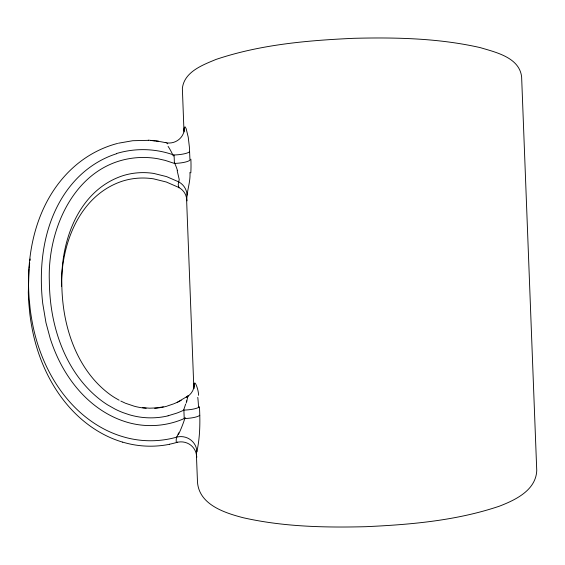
<?xml version="1.0" encoding="UTF-8"?>
<svg xmlns="http://www.w3.org/2000/svg" width="565" height="565" viewBox="0 0 565 565"><rect width="100%" height="100%" fill="white"/><g stroke="black" fill="none" stroke-linecap="round" stroke-linejoin="round"><path stroke-width="0.85" d="M61.514 286.201C61.027 244.087 79.411 195.137 122.64 181.075A65.448 63.753 3.1 0 1 132.782 178.752A67.433 65.695 3.1 0 1 153.56 178.844L166.308 182.015L178.54 187.333A15.799 15.234 -11.6 0 1 186.782 200.081L187.1 200.85M189.939 172.417C190.695 181.831 186.725 190.906 186.782 200.081M29.076 268.728L28.306 292.409A239.567 233.38 3.1 0 0 28.794 302.953L29.783 313.497A217.32 211.706 3.1 0 0 31.887 327.269C39.868 371.24 64.622 414.802 105.613 435.41A102.915 100.259 3.1 0 0 122.69 442.162M29.154 267.845L29.684 263.015M29.987 260.599L30.213 258.996M198.499 395.323C199.007 390.803 193.329 374.524 194.056 388.6M196.917 457.036L196.634 456.555A163.582 34.514 -18.3 0 1 196.86 451.626C200.13 436.964 200.236 421.744 199.445 406.793A15.799 3.552 -2.2 0 1 183.886 410.105L182.834 410.6A80.061 77.991 3.1 0 1 176.654 413.163L168.109 415.762M186.895 400.86L186.224 403.078M187.432 396.877L187.559 396.468A15.799 15.177 15.7 0 0 194.282 383.501M184.098 131.906A163.285 36.209 14.3 0 1 184.444 127.295L185.158 126.913L186.146 128.658L188.237 137.189L189.381 146.978L189.967 160.121A15.799 3.552 -2.2 0 1 174.408 163.426L165.326 160.432L158.327 158.836A80.654 78.57 3.1 0 0 135.381 157.84C76.233 163.575 47.305 227.547 49.332 280.876A215.173 209.608 3.1 0 0 50.32 299.323C54.099 338.096 70.321 377.738 102.434 401.376A95.33 92.865 3.1 0 0 107.738 404.957L115.182 409.152A84.079 81.904 3.1 0 0 123.001 412.612L129.088 414.675A73.478 71.578 3.1 0 0 168.13 415.833M178.688 432.832L176.704 437.141A94.616 92.173 3.1 0 1 169.832 438.821A94.164 91.735 3.1 0 1 122.993 436.738A102.915 100.259 3.1 0 1 105.909 430.007C64.911 409.42 40.164 365.838 32.184 321.873A217.32 211.706 3.1 0 1 30.079 308.102L29.083 297.557A239.567 233.38 3.1 0 1 28.596 287.013C27.565 248.226 37.389 207.532 63.259 177.692A117.033 114.01 3.1 0 1 76.543 164.634C88.472 154.697 102.54 147.288 117.598 143.418M165.298 142.62L166.209 142.55L167.713 143.856M177.629 442.12L176.407 442.536A209.099 44.48 -17 0 1 176.661 437.155M177.657 402.061L187.961 395.987M177.212 402.329L174.338 403.58M199.77 415.261A15.799 3.552 -2.2 0 1 184.211 418.566C165.63 426.78 144.054 427.86 124.752 421.497A90.76 88.415 3.1 0 1 111.821 416.214C85.428 403.022 66.183 378.479 55.038 351.585A171.555 167.12 3.1 0 1 50.179 338.336L45.97 322.7L42.749 303.56A221.501 215.781 3.1 0 1 41.351 281.066C41.047 252.682 46.711 223.641 61.359 199.049A115.91 112.915 3.1 0 1 76.014 179.529C87.144 167.734 101.149 158.588 116.644 153.715M173.766 403.82L167.282 406.023M118.424 143.213L132.754 140.713L148.32 140.339M163.32 406.864L156.498 407.909L149.612 408.184L142.712 407.697M150.919 140.508L155.234 140.932M148.327 140.148L158.596 141.201M156.095 141.031L158.666 141.391A104.009 101.326 3.1 0 1 165.298 142.62M125.762 403.339L134.293 406.228A60.674 59.106 3.1 0 0 146.166 408.234M125.204 403.099L120.797 401.065M119.173 400.225L114.398 397.463A82.462 80.329 3.1 0 1 109.801 394.356C81.353 373.317 66.988 338.223 63.061 303.899A200.879 195.688 3.1 0 1 61.818 283.665C60.632 240.697 78.697 190.144 122.937 175.68A65.448 63.753 3.1 0 1 133.079 173.356A67.433 65.695 3.1 0 1 153.85 173.448L166.597 176.619L178.83 181.93A15.799 15.46 22.3 0 1 187.05 195.144M177.156 170.637L179.218 179.458L178.208 184.381L178.837 187.792L178.625 186.768M196.408 454.804L197.489 482.072C199.099 504.672 224.573 512.843 243.007 517.681C283.171 526.799 324.691 527.717 365.703 526.693C410.72 524.645 456.379 520.669 499.326 506.205C515.344 500.018 535.797 490.364 536.75 470.638L521.629 77.031C519.532 57.439 495.717 52.27 480.194 47.608C438.8 38.215 396.009 37.262 353.739 38.314C307.353 40.426 260.296 44.529 216.028 59.431C202.708 64.968 184.126 71.797 182.368 88.465L183.943 130.303M186.542 198.032L193.795 386.82M174.408 163.426L174.084 154.987A15.799 3.552 -2.2 0 0 189.642 151.681M183.886 410.105L184.211 418.566M166.703 406.249A60.674 59.106 3.1 0 1 154.662 408.255M187.552 396.461A75.039 73.104 3.1 0 1 186.302 397.287M181.181 400.338A75.039 73.104 3.1 0 1 177.219 402.344M187.622 396.249A8.2 0.586 -71.3 0 1 187.855 396.976M174.634 163.066A22.939 6.985 70.1 0 1 177.523 170.644M185.645 404.067A24.429 2.302 -69.5 0 1 183.477 410.494M116.581 153.511A89.213 86.911 3.1 0 1 174.041 155.107M168.088 146.377A20.008 4.555 67.4 0 1 173.314 155.968M185.172 417.479A19.853 2.74 -69.6 0 1 178.356 434.718M176.704 437.141A15.799 15.276 17.4 0 1 196.903 451.619M169.557 444.281A94.164 91.735 3.1 0 1 122.704 442.134M169.542 444.217A94.616 92.173 3.1 0 0 176.407 442.536A15.799 15.432 -14 0 1 196.634 456.555M190.864 159.189A34.451 8.729 -88.8 0 1 190.822 172.904M184.444 127.295A15.799 15.396 20.1 0 1 166.873 142.903M197.771 397.357A34.981 7.07 -89.9 0 1 198.541 407.697M187.658 397.456A14.344 1.045 -70.7 0 1 186.528 401.616"/></g></svg>
